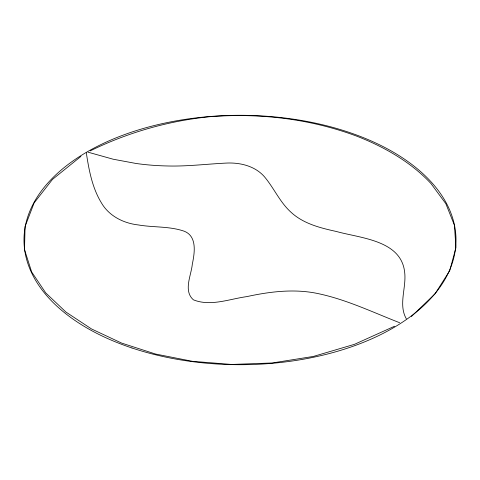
<?xml version="1.0" encoding="UTF-8"?>
<svg xmlns="http://www.w3.org/2000/svg" width="480" height="480" viewBox="0 0 480 480"><rect width="100%" height="100%" fill="white"/><g stroke="black" fill="none" stroke-linecap="round" stroke-linejoin="round"><path stroke-width="0.72" d="M411.39 316.518L435.132 293.73L449.748 270.636L455.94 247.656L454.41 225.21L445.86 203.718L431.004 183.606A228.51 131.928 0 0 0 355.602 135.732C309.006 118.572 258.834 112.854 209.442 116.742C168.006 120.978 127.662 132.528 90.258 150.87M80.91 156.426L52.488 179.394L34.14 202.896L25.074 226.464L24.504 249.63L31.65 271.932L45.726 292.896L65.94 312.054L91.506 328.944L121.644 343.098L155.568 354.042L192.486 361.314L231.618 364.452L272.172 362.982L313.368 356.436L354.42 344.346L394.536 326.25M88.08 152.196L113.196 159.222L136.134 163.488A153.762 88.77 0 0 0 166.584 165.948C186.39 166.578 206.088 164.088 225.834 163.104C240.474 162.264 256.404 166.248 265.734 178.332C274.542 189.354 280.374 202.68 291.006 212.244C303.426 223.746 320.286 227.958 336.366 231.48C360.642 238.272 401.274 240.186 404.67 272.328C406.53 287.67 398.148 304.668 406.35 318.846M399.63 322.716C373.026 312.366 347.004 299.82 318.948 293.784C295.092 288.498 270.462 291.474 246.864 296.604C229.446 298.974 210.552 306.768 193.386 299.82C183.15 290.742 191.202 275.544 192.312 264.216C194.568 253.188 197.448 236.358 184.176 231.204C169.488 226.11 153.588 227.574 138.42 224.958C123.702 223.32 109.134 216.15 101.496 203.01C92.232 187.914 88.95 170.13 86.322 152.862M132 348A216 124.704 0 0 0 456 240A216 124.704 0 0 0 132 132A216 124.704 0 0 0 132 348"/></g></svg>
